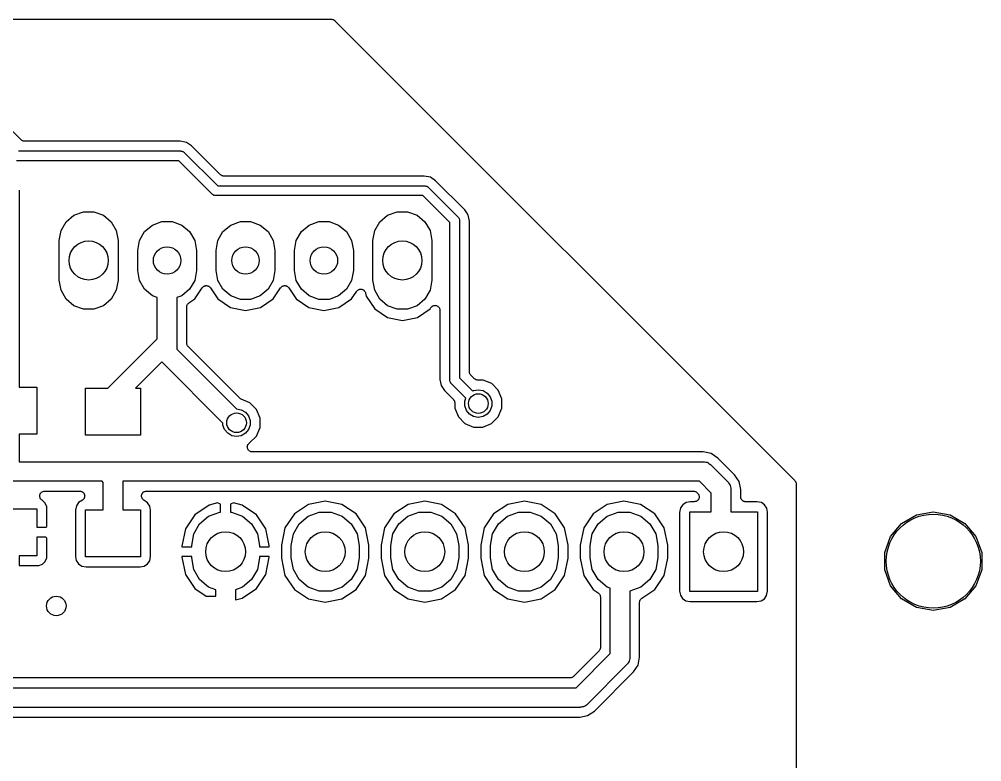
# Model space of a CAD drawing. Extents: x 95 to 175, y -109.5 to -62.3.
# Drawn here: x 150.44 to 174.99, y -81.24 to -62.3 of the extents above; entities that cross this region are included whole.
import ezdxf

# ---------------------------------------------------------------- set-up
doc = ezdxf.new("R2010")
doc.units = 0
doc.header["$MEASUREMENT"] = 0
doc.layers.add('BLACK', color=7, linetype='CONTINUOUS')

msp = doc.modelspace()

# ---------------------------------------------------------------- linework, layer by layer
at = {"layer": 'Black'}
for p, q in [((143.861, -62.3), (158.403, -62.3)), ((158.403, -62.3), (158.409, -62.301)), ((158.409, -62.301), (158.414, -62.3005)), ((158.414, -62.3005), (158.43, -62.3047)), ((158.43, -62.3047), (158.446, -62.3075)), ((158.446, -62.3075), (158.451, -62.3103)), ((158.451, -62.3103), (158.456, -62.3117)), ((158.456, -62.3117), (158.469, -62.3211)), ((158.469, -62.3211), (158.484, -62.3292)), ((158.484, -62.3292), (158.487, -62.3335)), ((158.487, -62.3335), (158.492, -62.3366)), ((158.492, -62.3366), (170.213, -74.0584)), ((150.487, -65.3744), (149.499, -64.3865)), ((150.491, -65.3775), (150.487, -65.3744)), ((150.495, -65.3818), (150.491, -65.3775)), ((150.509, -65.3899), (150.495, -65.3818)), ((150.522, -65.3993), (150.509, -65.3899)), ((150.528, -65.4007), (150.522, -65.3993)), ((150.532, -65.4035), (150.528, -65.4007)), ((150.548, -65.4063), (150.532, -65.4035)), ((150.564, -65.4105), (150.548, -65.4063)), ((150.57, -65.41), (150.564, -65.4105)), ((150.575, -65.411), (150.57, -65.41)), ((154.547, -65.411), (150.575, -65.411)), ((154.702, -65.4418), (154.547, -65.411)), ((154.833, -65.5295), (154.702, -65.4418)), ((155.567, -66.2634), (154.833, -65.5295)), ((150.42, -65.661), (154.559, -65.661)), ((154.559, -65.661), (154.564, -65.662)), ((154.564, -65.662), (154.57, -65.6615)), ((154.57, -65.6615), (154.586, -65.6657)), ((154.586, -65.6657), (154.602, -65.6685)), ((154.602, -65.6685), (154.607, -65.6713)), ((154.607, -65.6713), (154.612, -65.6727)), ((154.612, -65.6727), (154.625, -65.6821)), ((154.625, -65.6821), (154.639, -65.6902)), ((154.639, -65.6902), (154.643, -65.6945)), ((154.643, -65.6945), (154.647, -65.6976)), ((154.647, -65.6976), (155.5, -66.55)), ((154.507, -65.911), (150.368, -65.911)), ((155.36, -66.7634), (154.507, -65.911)), ((155.571, -66.2665), (155.567, -66.2634)), ((155.575, -66.2708), (155.571, -66.2665)), ((155.589, -66.2789), (155.575, -66.2708)), ((155.602, -66.2883), (155.589, -66.2789)), ((155.608, -66.2897), (155.602, -66.2883)), ((155.612, -66.2925), (155.608, -66.2897)), ((155.628, -66.2953), (155.612, -66.2925)), ((155.644, -66.2995), (155.628, -66.2953)), ((155.65, -66.299), (155.644, -66.2995)), ((155.655, -66.3), (155.65, -66.299)), ((160.77, -66.3), (155.655, -66.3)), ((160.925, -66.3308), (160.77, -66.3)), ((161.056, -66.4185), (160.925, -66.3308)), ((161.8, -67.1631), (161.056, -66.4185)), ((150.438, -66.6642), (150.44, -66.675)), ((150.44, -66.675), (150.44, -69.977)), ((155.364, -66.7665), (155.36, -66.7634)), ((155.5, -66.55), (160.782, -66.55)), ((160.782, -66.55), (160.787, -66.551)), ((160.787, -66.551), (160.793, -66.5505)), ((160.793, -66.5505), (160.809, -66.5547)), ((160.809, -66.5547), (160.825, -66.5575)), ((160.825, -66.5575), (160.83, -66.5603)), ((160.83, -66.5603), (160.835, -66.5617)), ((160.835, -66.5617), (160.848, -66.5711)), ((160.848, -66.5711), (160.862, -66.5792)), ((160.862, -66.5792), (160.866, -66.5835)), ((160.866, -66.5835), (160.87, -66.5866)), ((160.87, -66.5866), (161.632, -67.3486)), ((155.368, -66.7708), (155.364, -66.7665)), ((155.382, -66.7789), (155.368, -66.7708)), ((155.395, -66.7883), (155.382, -66.7789)), ((155.4, -66.7897), (155.395, -66.7883)), ((155.405, -66.7925), (155.4, -66.7897)), ((155.421, -66.7953), (155.405, -66.7925)), ((155.437, -66.7995), (155.421, -66.7953)), ((155.443, -66.799), (155.437, -66.7995)), ((155.448, -66.8), (155.443, -66.799)), ((160.73, -66.8), (155.448, -66.8)), ((161.419, -67.4888), (160.73, -66.8)), ((151.835, -67.2987), (152.08, -67.2096)), ((152.08, -67.2096), (152.34, -67.2096)), ((152.34, -67.2096), (152.585, -67.2987)), ((159.835, -67.2987), (160.08, -67.2096)), ((160.08, -67.2096), (160.34, -67.2096)), ((160.34, -67.2096), (160.585, -67.2987)), ((161.852, -67.2408), (161.8, -67.1631)), ((161.888, -67.2944), (161.852, -67.2408)), ((161.852, -67.2408), (161.852, -67.2408)), ((151.505, -67.6917), (151.635, -67.4661)), ((151.635, -67.4661), (151.835, -67.2987)), ((152.585, -67.2987), (152.785, -67.4661)), ((152.785, -67.4661), (152.915, -67.6917)), ((153.835, -67.5497), (154.08, -67.4606)), ((154.08, -67.4606), (154.34, -67.4606)), ((154.34, -67.4606), (154.585, -67.5497)), ((155.835, -67.5497), (156.08, -67.4606)), ((156.08, -67.4606), (156.34, -67.4606)), ((156.34, -67.4606), (156.585, -67.5497)), ((157.835, -67.5497), (158.08, -67.4606)), ((158.08, -67.4606), (158.34, -67.4606)), ((158.34, -67.4606), (158.585, -67.5497)), ((159.505, -67.6917), (159.635, -67.4661)), ((159.635, -67.4661), (159.835, -67.2987)), ((160.585, -67.2987), (160.785, -67.4661)), ((160.785, -67.4661), (160.915, -67.6917)), ((161.419, -71.501), (161.419, -67.4888)), ((161.632, -67.3486), (161.636, -67.3531)), ((161.636, -67.3531), (161.64, -67.3567)), ((161.64, -67.3567), (161.648, -67.3708)), ((161.648, -67.3708), (161.657, -67.3842)), ((161.657, -67.3842), (161.659, -67.3895)), ((161.659, -67.3895), (161.661, -67.3942)), ((161.661, -67.3942), (161.664, -67.4103)), ((161.664, -67.4103), (161.669, -67.4261)), ((161.669, -67.4261), (161.668, -67.4316)), ((161.668, -67.4316), (161.669, -67.437)), ((161.669, -67.437), (161.669, -71.4492)), ((161.919, -67.4493), (161.888, -67.2944)), ((161.919, -71.2939), (161.919, -67.4493)), ((151.46, -67.9482), (151.505, -67.6917)), ((152.915, -67.6917), (152.96, -67.9482)), ((153.505, -67.9427), (153.635, -67.7171)), ((153.635, -67.7171), (153.835, -67.5497)), ((154.585, -67.5497), (154.785, -67.7171)), ((154.785, -67.7171), (154.915, -67.9427)), ((155.505, -67.9427), (155.635, -67.7171)), ((155.635, -67.7171), (155.835, -67.5497)), ((156.585, -67.5497), (156.785, -67.7171)), ((156.785, -67.7171), (156.915, -67.9427)), ((157.505, -67.9427), (157.635, -67.7171)), ((157.635, -67.7171), (157.835, -67.5497)), ((158.585, -67.5497), (158.785, -67.7171)), ((158.785, -67.7171), (158.915, -67.9427)), ((159.46, -67.9482), (159.505, -67.6917)), ((160.915, -67.6917), (160.96, -67.9482)), ((151.46, -68.9578), (151.46, -67.9482)), ((152.96, -67.9482), (152.96, -68.9578)), ((153.46, -68.1992), (153.505, -67.9427)), ((154.915, -67.9427), (154.96, -68.1992)), ((155.46, -68.1992), (155.505, -67.9427)), ((156.915, -67.9427), (156.96, -68.1992)), ((157.46, -68.1992), (157.505, -67.9427)), ((158.915, -67.9427), (158.96, -68.1992)), ((159.46, -68.9578), (159.46, -67.9482)), ((160.96, -67.9482), (160.96, -68.9578)), ((153.46, -68.7068), (153.46, -68.1992)), ((154.96, -68.1992), (154.96, -68.7068)), ((155.46, -68.7068), (155.46, -68.1992)), ((156.96, -68.1992), (156.96, -68.7068)), ((157.46, -68.7068), (157.46, -68.1992)), ((158.96, -68.1992), (158.96, -68.7068)), ((153.505, -68.9633), (153.46, -68.7068)), ((154.96, -68.7068), (154.915, -68.9633)), ((155.505, -68.9633), (155.46, -68.7068)), ((156.96, -68.7068), (156.915, -68.9633)), ((157.505, -68.9633), (157.46, -68.7068)), ((158.96, -68.7068), (158.915, -68.9633)), ((151.505, -69.2143), (151.46, -68.9578)), ((152.96, -68.9578), (152.915, -69.2143)), ((153.635, -69.1889), (153.505, -68.9633)), ((154.915, -68.9633), (154.785, -69.1889)), ((155.635, -69.1889), (155.505, -68.9633)), ((156.915, -68.9633), (156.785, -69.1889)), ((157.635, -69.1889), (157.505, -68.9633)), ((158.915, -68.9633), (158.785, -69.1889)), ((159.505, -69.2143), (159.46, -68.9578)), ((160.96, -68.9578), (160.915, -69.2143)), ((151.635, -69.4399), (151.505, -69.2143)), ((152.915, -69.2143), (152.785, -69.4399)), ((153.835, -69.3563), (153.635, -69.1889)), ((154.785, -69.1889), (154.585, -69.3563)), ((154.915, -69.4353), (155.106, -69.1499)), ((155.106, -69.1499), (155.115, -69.1401)), ((155.115, -69.1401), (155.124, -69.1291)), ((155.124, -69.1291), (155.13, -69.1245)), ((155.13, -69.1245), (155.136, -69.1186)), ((155.136, -69.1186), (155.148, -69.1125)), ((155.148, -69.1125), (155.16, -69.105)), ((155.16, -69.105), (155.168, -69.103)), ((155.168, -69.103), (155.175, -69.0994)), ((155.175, -69.0994), (155.189, -69.0979)), ((155.189, -69.0979), (155.202, -69.0946)), ((155.202, -69.0946), (155.21, -69.0955)), ((155.21, -69.0955), (155.218, -69.0946)), ((155.218, -69.0946), (155.231, -69.0979)), ((155.231, -69.0979), (155.245, -69.0994)), ((155.245, -69.0994), (155.252, -69.103)), ((155.252, -69.103), (155.26, -69.105)), ((155.26, -69.105), (155.272, -69.1125)), ((155.272, -69.1125), (155.284, -69.1186)), ((155.284, -69.1186), (155.29, -69.1245)), ((155.29, -69.1245), (155.296, -69.1291)), ((155.296, -69.1291), (155.305, -69.1401)), ((155.305, -69.1401), (155.314, -69.1499)), ((155.314, -69.1499), (155.505, -69.4353)), ((155.835, -69.3563), (155.635, -69.1889)), ((156.785, -69.1889), (156.585, -69.3563)), ((156.915, -69.4353), (157.106, -69.1499)), ((157.106, -69.1499), (157.115, -69.1401)), ((157.115, -69.1401), (157.124, -69.1291)), ((157.124, -69.1291), (157.13, -69.1245)), ((157.13, -69.1245), (157.136, -69.1186)), ((157.136, -69.1186), (157.148, -69.1125)), ((157.148, -69.1125), (157.16, -69.105)), ((157.16, -69.105), (157.168, -69.103)), ((157.168, -69.103), (157.175, -69.0994)), ((157.175, -69.0994), (157.189, -69.0979)), ((157.189, -69.0979), (157.202, -69.0946)), ((157.202, -69.0946), (157.21, -69.0955)), ((157.21, -69.0955), (157.218, -69.0946)), ((157.218, -69.0946), (157.231, -69.0979)), ((157.231, -69.0979), (157.245, -69.0994)), ((157.245, -69.0994), (157.252, -69.103)), ((157.252, -69.103), (157.26, -69.105)), ((157.26, -69.105), (157.272, -69.1125)), ((157.272, -69.1125), (157.284, -69.1186)), ((157.284, -69.1186), (157.29, -69.1245)), ((157.29, -69.1245), (157.296, -69.1291)), ((157.296, -69.1291), (157.305, -69.1401)), ((157.305, -69.1401), (157.314, -69.1499)), ((157.314, -69.1499), (157.505, -69.4353)), ((157.835, -69.3563), (157.635, -69.1889)), ((158.785, -69.1889), (158.585, -69.3563)), ((159.057, -69.2285), (159.067, -69.2157)), ((159.067, -69.2157), (159.072, -69.2129)), ((159.072, -69.2129), (159.076, -69.2089)), ((159.076, -69.2089), (159.09, -69.2017)), ((159.09, -69.2017), (159.104, -69.1932)), ((159.104, -69.1932), (159.11, -69.1922)), ((159.11, -69.1922), (159.115, -69.1897)), ((159.115, -69.1897), (159.131, -69.1879)), ((159.131, -69.1879), (159.147, -69.1848)), ((159.147, -69.1848), (159.152, -69.1856)), ((159.152, -69.1856), (159.158, -69.185)), ((159.158, -69.185), (159.174, -69.1889)), ((159.174, -69.1889), (159.19, -69.1914)), ((159.19, -69.1914), (159.195, -69.194)), ((159.195, -69.194), (159.2, -69.1953)), ((159.2, -69.1953), (159.214, -69.2044)), ((159.214, -69.2044), (159.228, -69.2122)), ((159.228, -69.2122), (159.231, -69.2164)), ((159.231, -69.2164), (159.236, -69.2194)), ((159.236, -69.2194), (159.246, -69.2326)), ((159.635, -69.4399), (159.505, -69.2143)), ((160.915, -69.2143), (160.785, -69.4399)), ((151.835, -69.6073), (151.635, -69.4399)), ((152.785, -69.4399), (152.585, -69.6073)), ((153.96, -69.4018), (153.835, -69.3563)), ((153.96, -70.451), (153.96, -69.4018)), ((154.585, -69.3563), (154.46, -69.4018)), ((154.46, -69.4018), (154.46, -70.7182)), ((154.766, -69.5354), (154.915, -69.4353)), ((155.505, -69.4353), (155.828, -69.6516)), ((156.08, -69.4454), (155.835, -69.3563)), ((156.34, -69.4454), (156.08, -69.4454)), ((156.585, -69.3563), (156.34, -69.4454)), ((156.592, -69.6516), (156.915, -69.4353)), ((157.505, -69.4353), (157.828, -69.6516)), ((158.08, -69.4454), (157.835, -69.3563)), ((158.34, -69.4454), (158.08, -69.4454)), ((158.585, -69.3563), (158.34, -69.4454)), ((158.592, -69.6516), (158.915, -69.4353)), ((158.915, -69.4353), (159.046, -69.2403)), ((159.046, -69.2403), (159.057, -69.2285)), ((159.246, -69.2326), (159.256, -69.2449)), ((159.256, -69.2449), (159.258, -69.25)), ((159.258, -69.25), (159.262, -69.2544)), ((159.262, -69.2544), (159.266, -69.2701)), ((159.266, -69.2701), (159.272, -69.2853)), ((159.272, -69.2853), (159.288, -69.3666)), ((159.288, -69.3666), (159.505, -69.6902)), ((159.835, -69.6073), (159.635, -69.4399)), ((160.785, -69.4399), (160.585, -69.6073)), ((152.08, -69.6964), (151.835, -69.6073)), ((152.34, -69.6964), (152.08, -69.6964)), ((152.585, -69.6073), (152.34, -69.6964)), ((154.71, -69.6394), (154.713, -69.6219)), ((154.71, -70.5629), (154.71, -69.6394)), ((154.713, -69.6219), (154.715, -69.6044)), ((154.715, -69.6044), (154.717, -69.6007)), ((154.717, -69.6007), (154.718, -69.5966)), ((154.718, -69.5966), (154.726, -69.5813)), ((154.726, -69.5813), (154.734, -69.5654)), ((154.734, -69.5654), (154.737, -69.5626)), ((154.737, -69.5626), (154.739, -69.559)), ((154.739, -69.559), (154.753, -69.5476)), ((154.753, -69.5476), (154.766, -69.5354)), ((155.828, -69.6516), (156.21, -69.7275)), ((156.21, -69.7275), (156.592, -69.6516)), ((157.828, -69.6516), (158.21, -69.7275)), ((158.21, -69.7275), (158.592, -69.6516)), ((159.505, -69.6902), (159.828, -69.9065)), ((160.08, -69.6964), (159.835, -69.6073)), ((160.34, -69.6964), (160.08, -69.6964)), ((160.585, -69.6073), (160.34, -69.6964)), ((160.592, -69.9065), (160.915, -69.6902)), ((160.915, -69.6902), (160.94, -69.6533)), ((160.94, -69.6533), (160.945, -69.6483)), ((160.945, -69.6483), (160.948, -69.6424)), ((160.948, -69.6424), (160.96, -69.6327)), ((160.96, -69.6327), (160.97, -69.6219)), ((160.97, -69.6219), (160.976, -69.6189)), ((160.976, -69.6189), (160.981, -69.6145)), ((160.981, -69.6145), (160.996, -69.6093)), ((160.996, -69.6093), (161.009, -69.6027)), ((161.009, -69.6027), (161.016, -69.602)), ((161.016, -69.602), (161.022, -69.5996)), ((161.022, -69.5996), (161.037, -69.5996)), ((161.037, -69.5996), (161.052, -69.598)), ((161.052, -69.598), (161.059, -69.5996)), ((161.059, -69.5996), (161.066, -69.5996)), ((161.066, -69.5996), (161.08, -69.6047)), ((161.08, -69.6047), (161.094, -69.6083)), ((161.094, -69.6083), (161.1, -69.6121)), ((161.1, -69.6121), (161.106, -69.6145)), ((161.106, -69.6145), (161.118, -69.6241)), ((161.118, -69.6241), (161.13, -69.6324)), ((161.13, -69.6324), (161.134, -69.6379)), ((161.134, -69.6379), (161.14, -69.6424)), ((161.14, -69.6424), (161.147, -69.6553)), ((161.147, -69.6553), (161.156, -69.6674)), ((161.156, -69.6674), (161.158, -69.674)), ((161.158, -69.674), (161.161, -69.68)), ((161.161, -69.68), (161.164, -69.6947)), ((161.164, -69.6947), (161.168, -69.7091)), ((161.168, -69.7091), (161.168, -69.7159)), ((159.828, -69.9065), (160.21, -69.9824)), ((160.21, -69.9824), (160.592, -69.9065)), ((161.168, -69.7159), (161.169, -69.7227)), ((161.169, -69.7227), (161.169, -71.4887)), ((150.44, -69.977), (150.44, -71.6878)), ((152.698, -71.7132), (153.96, -70.451)), ((154.711, -70.5683), (154.71, -70.5629)), ((154.71, -70.5738), (154.711, -70.5683)), ((154.715, -70.5896), (154.71, -70.5738)), ((154.718, -70.6057), (154.715, -70.5896)), ((154.72, -70.6104), (154.718, -70.6057)), ((154.722, -70.6157), (154.72, -70.6104)), ((154.731, -70.6291), (154.722, -70.6157)), ((154.739, -70.6433), (154.731, -70.6291)), ((154.743, -70.6468), (154.739, -70.6433)), ((154.747, -70.6513), (154.743, -70.6468)), ((156.062, -71.9668), (154.747, -70.6513)), ((154.46, -70.7182), (155.984, -72.2423)), ((154.076, -71.0418), (153.405, -71.7132)), ((155.635, -72.6008), (154.076, -71.0418)), ((161.92, -71.2993), (161.919, -71.2939)), ((161.919, -71.3048), (161.92, -71.2993)), ((161.924, -71.3206), (161.919, -71.3048)), ((161.927, -71.3366), (161.924, -71.3206)), ((161.929, -71.3414), (161.927, -71.3366)), ((161.931, -71.3467), (161.929, -71.3414)), ((161.94, -71.3601), (161.931, -71.3467)), ((161.948, -71.3742), (161.94, -71.3601)), ((161.952, -71.3778), (161.948, -71.3742)), ((161.956, -71.3823), (161.952, -71.3778)), ((162.041, -71.4676), (161.956, -71.3823)), ((161.169, -71.4887), (161.2, -71.6436)), ((161.2, -71.6436), (161.288, -71.7749)), ((161.42, -71.5064), (161.419, -71.501)), ((161.419, -71.5119), (161.42, -71.5064)), ((161.424, -71.5277), (161.419, -71.5119)), ((161.427, -71.5438), (161.424, -71.5277)), ((161.429, -71.5485), (161.427, -71.5438)), ((161.431, -71.5538), (161.429, -71.5485)), ((161.44, -71.5672), (161.431, -71.5538)), ((161.448, -71.5813), (161.44, -71.5672)), ((161.452, -71.5849), (161.448, -71.5813)), ((161.456, -71.5894), (161.452, -71.5849)), ((161.83, -71.9639), (161.456, -71.5894)), ((161.669, -71.4492), (162.006, -71.7863)), ((162.045, -71.4707), (162.041, -71.4676)), ((162.049, -71.4749), (162.045, -71.4707)), ((162.063, -71.4831), (162.049, -71.4749)), ((162.077, -71.4925), (162.063, -71.4831)), ((162.082, -71.4939), (162.077, -71.4925)), ((162.086, -71.4967), (162.082, -71.4939)), ((162.103, -71.4995), (162.086, -71.4967)), ((162.118, -71.5038), (162.103, -71.4995)), ((162.124, -71.5033), (162.118, -71.5038)), ((162.129, -71.5042), (162.124, -71.5033)), ((162.267, -71.5044), (162.129, -71.5042)), ((162.488, -71.5959), (162.267, -71.5044)), ((162.656, -71.7648), (162.488, -71.5959)), ((150.44, -71.6878), (150.89, -71.6878)), ((150.89, -71.6878), (150.89, -72.8878)), ((152.132, -72.9132), (152.132, -71.7132)), ((152.132, -71.7132), (152.698, -71.7132)), ((153.405, -71.7132), (153.532, -71.7132)), ((153.532, -71.7132), (153.532, -72.9132)), ((161.288, -71.7749), (161.511, -71.998)), ((162.006, -71.7863), (162.027, -71.7741)), ((162.027, -71.7741), (162.147, -71.7529)), ((162.147, -71.7529), (162.267, -71.7741)), ((162.267, -71.7741), (162.373, -71.8351)), ((162.373, -71.8351), (162.452, -71.9286)), ((162.747, -71.9854), (162.656, -71.7648)), ((156.064, -71.9683), (156.062, -71.9668)), ((156.066, -71.9705), (156.064, -71.9683)), ((156.082, -71.9807), (156.066, -71.9705)), ((156.098, -71.9917), (156.082, -71.9807)), ((156.1, -71.9924), (156.098, -71.9917)), ((156.103, -71.9938), (156.1, -71.9924)), ((156.322, -72.0848), (156.103, -71.9938)), ((156.49, -72.2538), (156.322, -72.0848)), ((161.511, -71.998), (161.514, -72.0025)), ((161.514, -72.0025), (161.518, -72.0061)), ((161.518, -72.0061), (161.526, -72.0202)), ((161.526, -72.0202), (161.536, -72.0335)), ((161.536, -72.0335), (161.537, -72.0389)), ((161.537, -72.0389), (161.54, -72.0437)), ((161.54, -72.0437), (161.543, -72.0598)), ((161.543, -72.0598), (161.547, -72.0755)), ((161.547, -72.0755), (161.546, -72.081)), ((161.546, -72.081), (161.547, -72.0865)), ((161.547, -72.0865), (161.547, -72.2231)), ((161.801, -72.0432), (161.83, -71.9639)), ((161.801, -72.1653), (161.801, -72.0432)), ((161.843, -72.2799), (161.801, -72.1653)), ((162.452, -71.9286), (162.493, -72.0432)), ((162.493, -72.1653), (162.452, -72.2799)), ((162.493, -72.0432), (162.493, -72.1653)), ((162.747, -72.2241), (162.747, -71.9854)), ((155.984, -72.2423), (156.102, -72.2631)), ((156.102, -72.2631), (156.207, -72.3241)), ((156.207, -72.3241), (156.286, -72.4175)), ((156.582, -72.4744), (156.49, -72.2538)), ((161.547, -72.2231), (161.638, -72.4437)), ((161.921, -72.3734), (161.843, -72.2799)), ((162.027, -72.4344), (161.921, -72.3734)), ((162.373, -72.3734), (162.267, -72.4344)), ((162.452, -72.2799), (162.373, -72.3734)), ((162.656, -72.4446), (162.747, -72.2241)), ((155.635, -72.6542), (155.635, -72.6008)), ((155.677, -72.7689), (155.635, -72.6542)), ((156.286, -72.4175), (156.327, -72.5322)), ((156.327, -72.6542), (156.286, -72.7689)), ((156.327, -72.5322), (156.327, -72.6542)), ((156.581, -72.7131), (156.582, -72.4744)), ((161.638, -72.4437), (161.807, -72.6126)), ((161.807, -72.6126), (162.027, -72.7041)), ((162.147, -72.4556), (162.027, -72.4344)), ((162.267, -72.4344), (162.147, -72.4556)), ((162.266, -72.7044), (162.487, -72.6132)), ((162.487, -72.6132), (162.656, -72.4446)), ((150.89, -72.8878), (150.44, -72.8878)), ((150.44, -72.8878), (150.44, -73.5878)), ((155.756, -72.8623), (155.677, -72.7689)), ((155.861, -72.9233), (155.756, -72.8623)), ((156.207, -72.8623), (156.102, -72.9233)), ((156.286, -72.7689), (156.207, -72.8623)), ((156.49, -72.9335), (156.581, -72.7131)), ((162.027, -72.7041), (162.266, -72.7044)), ((153.532, -72.9132), (152.132, -72.9132)), ((155.981, -72.9445), (155.861, -72.9233)), ((156.102, -72.9233), (155.981, -72.9445)), ((156.272, -73.1503), (156.284, -73.1357)), ((156.284, -73.1357), (156.296, -73.1206)), ((156.296, -73.1206), (156.298, -73.1191)), ((156.298, -73.1191), (156.3, -73.117)), ((156.3, -73.117), (156.314, -73.109)), ((156.314, -73.109), (156.49, -72.9335)), ((156.256, -73.1964), (156.257, -73.1938)), ((156.257, -73.2154), (156.256, -73.1964)), ((156.257, -73.1911), (156.264, -73.1732)), ((156.257, -73.1938), (156.257, -73.1911)), ((156.257, -73.2345), (156.257, -73.2154)), ((156.258, -73.237), (156.257, -73.2345)), ((156.258, -73.2397), (156.258, -73.237)), ((156.266, -73.2574), (156.258, -73.2397)), ((156.264, -73.1732), (156.27, -73.155)), ((156.272, -73.2753), (156.266, -73.2574)), ((156.27, -73.155), (156.271, -73.1528)), ((156.271, -73.1528), (156.272, -73.1503)), ((156.274, -73.2774), (156.272, -73.2753)), ((156.275, -73.2799), (156.274, -73.2774)), ((156.288, -73.2939), (156.275, -73.2799)), ((156.3, -73.3086), (156.288, -73.2939)), ((156.302, -73.3099), (156.3, -73.3086)), ((156.304, -73.3119), (156.302, -73.3099)), ((156.321, -73.3207), (156.304, -73.3119)), ((156.338, -73.3303), (156.321, -73.3207)), ((156.34, -73.3307), (156.338, -73.3303)), ((156.343, -73.332), (156.34, -73.3307)), ((156.362, -73.3345), (156.343, -73.332)), ((156.38, -73.3378), (156.362, -73.3345)), ((167.882, -73.3378), (156.38, -73.3378)), ((168.084, -73.3781), (167.882, -73.3378)), ((168.256, -73.493), (168.084, -73.3781)), ((150.44, -73.5878), (152.654, -73.5878)), ((152.654, -73.5878), (167.894, -73.5878)), ((167.894, -73.5878), (167.905, -73.5897)), ((167.905, -73.5897), (167.916, -73.5888)), ((167.916, -73.5888), (167.947, -73.5972)), ((167.947, -73.5972), (167.98, -73.6029)), ((167.98, -73.6029), (167.989, -73.6084)), ((167.989, -73.6084), (168, -73.6112)), ((168, -73.6112), (168.026, -73.63)), ((168.026, -73.63), (168.055, -73.6463)), ((168.683, -73.92), (168.256, -73.493)), ((168.055, -73.6463), (168.062, -73.6547)), ((168.062, -73.6547), (168.071, -73.661)), ((168.071, -73.661), (168.515, -74.1055)), ((152.55, -74.0878), (150.216, -74.0878)), ((152.582, -74.1192), (152.55, -74.0878)), ((152.582, -74.8132), (152.582, -74.1192)), ((167.79, -74.0878), (153.082, -74.0878)), ((153.082, -74.0878), (153.082, -74.8132)), ((168.088, -74.3859), (167.79, -74.0878)), ((168.515, -74.1055), (168.522, -74.1145)), ((168.522, -74.1145), (168.53, -74.1216)), ((168.53, -74.1216), (168.546, -74.1499)), ((168.798, -74.0919), (168.683, -73.92)), ((168.838, -74.2946), (168.798, -74.0919)), ((170.213, -74.0584), (170.217, -74.0629)), ((170.217, -74.0629), (170.221, -74.0664)), ((170.221, -74.0664), (170.229, -74.0805)), ((170.229, -74.0805), (170.238, -74.0939)), ((170.238, -74.0939), (170.24, -74.0992)), ((170.24, -74.0992), (170.242, -74.104)), ((170.242, -74.104), (170.245, -74.1201)), ((170.245, -74.1201), (170.25, -74.1359)), ((150.993, -74.3816), (151.005, -74.367)), ((151.005, -74.367), (151.008, -74.3657)), ((151.008, -74.3657), (151.009, -74.3636)), ((151.009, -74.3636), (151.026, -74.3549)), ((151.026, -74.3549), (151.043, -74.3453)), ((151.043, -74.3453), (151.045, -74.3449)), ((151.045, -74.3449), (151.048, -74.3436)), ((151.048, -74.3436), (151.067, -74.3411)), ((151.067, -74.3411), (151.086, -74.3378)), ((151.086, -74.3378), (151.984, -74.3378)), ((151.984, -74.3378), (151.992, -74.3392)), ((151.992, -74.3392), (152, -74.3388)), ((152, -74.3388), (152.013, -74.3429)), ((152.013, -74.3429), (152.027, -74.3453)), ((152.027, -74.3453), (152.033, -74.3493)), ((152.033, -74.3493), (152.041, -74.3517)), ((152.041, -74.3517), (152.052, -74.3601)), ((152.052, -74.3601), (152.064, -74.367)), ((152.064, -74.367), (152.069, -74.3731)), ((152.069, -74.3731), (152.076, -74.3779)), ((153.585, -74.3883), (153.594, -74.3754)), ((153.594, -74.3754), (153.599, -74.3718)), ((153.599, -74.3718), (153.603, -74.367)), ((153.603, -74.367), (153.616, -74.3592)), ((153.616, -74.3592), (153.629, -74.3501)), ((153.629, -74.3501), (153.635, -74.3484)), ((153.635, -74.3484), (153.64, -74.3453)), ((153.64, -74.3453), (153.656, -74.3426)), ((153.656, -74.3426), (153.671, -74.3384)), ((153.671, -74.3384), (153.677, -74.3389)), ((153.677, -74.3389), (153.683, -74.3378)), ((153.683, -74.3378), (167.635, -74.3378)), ((167.635, -74.3378), (167.641, -74.3388)), ((167.641, -74.3388), (167.646, -74.3383)), ((167.646, -74.3383), (167.662, -74.3425)), ((167.662, -74.3425), (167.678, -74.3453)), ((167.678, -74.3453), (167.683, -74.3481)), ((167.683, -74.3481), (167.688, -74.3495)), ((167.688, -74.3495), (167.701, -74.3589)), ((167.701, -74.3589), (167.715, -74.367)), ((167.715, -74.367), (167.719, -74.3713)), ((167.719, -74.3713), (167.724, -74.3744)), ((167.724, -74.3744), (167.745, -74.3958)), ((168.546, -74.1499), (168.565, -74.1766)), ((168.565, -74.1766), (168.568, -74.1873)), ((168.568, -74.1873), (168.573, -74.1968)), ((168.573, -74.1968), (168.579, -74.229)), ((168.579, -74.229), (168.588, -74.2605)), ((168.588, -74.2605), (168.587, -74.2715)), ((168.587, -74.2715), (168.588, -74.2823)), ((168.588, -74.2823), (168.588, -74.8665)), ((168.838, -74.4842), (168.838, -74.2946)), ((170.25, -74.1359), (170.249, -74.1413)), ((170.249, -74.1413), (170.25, -74.1468)), ((170.25, -74.1468), (170.25, -95.9475)), ((150.962, -74.4411), (150.963, -74.4385)), ((150.962, -74.4601), (150.962, -74.4411)), ((150.962, -74.4791), (150.962, -74.4601)), ((150.962, -74.4817), (150.962, -74.4791)), ((150.962, -74.4845), (150.962, -74.4817)), ((150.969, -74.5024), (150.962, -74.4845)), ((150.963, -74.4357), (150.971, -74.4182)), ((150.963, -74.4385), (150.963, -74.4357)), ((150.975, -74.5205), (150.969, -74.5024)), ((150.971, -74.4182), (150.977, -74.4003)), ((150.976, -74.5227), (150.975, -74.5205)), ((150.977, -74.5253), (150.976, -74.5227)), ((150.977, -74.4003), (150.979, -74.3982)), ((150.989, -74.5399), (150.977, -74.5253)), ((150.979, -74.3982), (150.98, -74.3956)), ((150.98, -74.3956), (150.993, -74.3816)), ((151.001, -74.555), (150.989, -74.5399)), ((151.003, -74.5564), (151.001, -74.555)), ((151.005, -74.5586), (151.003, -74.5564)), ((151.022, -74.5681), (151.005, -74.5586)), ((151.028, -74.5723), (151.022, -74.5681)), ((151.102, -74.6462), (151.028, -74.5723)), ((152.051, -74.5679), (151.954, -74.6306)), ((152.057, -74.5625), (152.051, -74.5679)), ((152.064, -74.5586), (152.057, -74.5625)), ((152.073, -74.5479), (152.064, -74.5586)), ((152.083, -74.5384), (152.073, -74.5479)), ((152.076, -74.3779), (152.083, -74.3896)), ((152.083, -74.3896), (152.092, -74.4003)), ((152.087, -74.5314), (152.083, -74.5384)), ((152.092, -74.5253), (152.087, -74.5314)), ((152.092, -74.4003), (152.095, -74.4078)), ((152.097, -74.5122), (152.092, -74.5253)), ((152.095, -74.4078), (152.099, -74.4144)), ((152.103, -74.4998), (152.097, -74.5122)), ((152.099, -74.4144), (152.102, -74.428)), ((152.102, -74.428), (152.107, -74.4411)), ((152.104, -74.492), (152.103, -74.4998)), ((152.107, -74.4845), (152.104, -74.492)), ((152.107, -74.4411), (152.107, -74.449)), ((152.107, -74.449), (152.109, -74.4568)), ((152.109, -74.4568), (152.107, -74.4706)), ((152.107, -74.4706), (152.107, -74.4845)), ((153.559, -74.4533), (153.56, -74.4473)), ((153.56, -74.4689), (153.559, -74.4533)), ((153.56, -74.4411), (153.565, -74.4264)), ((153.56, -74.4473), (153.56, -74.4411)), ((153.56, -74.4845), (153.56, -74.4689)), ((153.562, -74.4903), (153.56, -74.4845)), ((153.563, -74.4965), (153.562, -74.4903)), ((153.57, -74.5106), (153.563, -74.4965)), ((153.565, -74.4264), (153.569, -74.4113)), ((153.569, -74.4113), (153.573, -74.4061)), ((153.575, -74.5253), (153.57, -74.5106)), ((153.573, -74.4061), (153.575, -74.4003)), ((153.575, -74.4003), (153.585, -74.3883)), ((153.579, -74.5301), (153.575, -74.5253)), ((153.582, -74.5357), (153.579, -74.5301)), ((153.593, -74.5466), (153.582, -74.5357)), ((153.603, -74.5586), (153.593, -74.5466)), ((153.608, -74.5617), (153.603, -74.5586)), ((153.613, -74.566), (153.608, -74.5617)), ((153.714, -74.6355), (153.613, -74.566)), ((158.242, -74.5917), (157.817, -74.6763)), ((158.667, -74.6763), (158.242, -74.5917)), ((160.782, -74.5917), (160.357, -74.6763)), ((161.207, -74.6763), (160.782, -74.5917)), ((163.322, -74.5917), (162.897, -74.6763)), ((163.747, -74.6763), (163.322, -74.5917)), ((165.862, -74.5917), (165.437, -74.6763)), ((166.287, -74.6763), (165.862, -74.5917)), ((167.55, -74.6092), (167.447, -74.6286)), ((167.656, -74.6092), (167.55, -74.6092)), ((167.673, -74.6063), (167.656, -74.6092)), ((167.689, -74.6049), (167.673, -74.6063)), ((167.694, -74.6026), (167.689, -74.6049)), ((167.699, -74.6016), (167.694, -74.6026)), ((167.713, -74.5934), (167.699, -74.6016)), ((167.728, -74.5865), (167.713, -74.5934)), ((167.732, -74.5827), (167.728, -74.5865)), ((167.737, -74.5799), (167.732, -74.5827)), ((167.747, -74.5674), (167.737, -74.5799)), ((167.745, -74.3958), (167.754, -74.4091)), ((167.759, -74.5559), (167.747, -74.5674)), ((167.754, -74.4091), (167.765, -74.4217)), ((167.761, -74.5509), (167.759, -74.5559)), ((167.765, -74.5467), (167.761, -74.5509)), ((167.765, -74.4217), (167.767, -74.4268)), ((167.77, -74.5313), (167.765, -74.5467)), ((167.767, -74.4268), (167.77, -74.4313)), ((167.77, -74.4313), (167.774, -74.4471)), ((167.777, -74.5165), (167.77, -74.5313)), ((167.774, -74.4471), (167.78, -74.4624)), ((167.778, -74.511), (167.777, -74.5165)), ((167.78, -74.5059), (167.778, -74.511)), ((167.78, -74.4624), (167.78, -74.4679)), ((167.78, -74.4679), (167.781, -74.4733)), ((167.781, -74.4733), (167.78, -74.4895)), ((167.78, -74.4895), (167.78, -74.5059)), ((168.088, -74.8665), (168.088, -74.3859)), ((168.84, -74.4949), (168.838, -74.4842)), ((168.84, -74.5059), (168.84, -74.4949)), ((168.844, -74.5161), (168.84, -74.5059)), ((168.846, -74.5269), (168.844, -74.5161)), ((168.852, -74.5364), (168.846, -74.5269)), ((168.855, -74.5467), (168.852, -74.5364)), ((168.862, -74.555), (168.855, -74.5467)), ((168.868, -74.5645), (168.862, -74.555)), ((168.876, -74.5715), (168.868, -74.5645)), ((168.883, -74.5799), (168.876, -74.5715)), ((168.893, -74.5854), (168.883, -74.5799)), ((168.901, -74.5924), (168.893, -74.5854)), ((168.911, -74.5961), (168.901, -74.5924)), ((168.921, -74.6016), (168.911, -74.5961)), ((168.932, -74.6035), (168.921, -74.6016)), ((168.942, -74.6073), (168.932, -74.6035)), ((168.953, -74.6073), (168.942, -74.6073)), ((168.963, -74.6092), (168.953, -74.6073)), ((169.253, -74.6092), (168.963, -74.6092)), ((169.365, -74.6318), (169.253, -74.6092)), ((149.49, -74.7878), (150.89, -74.7878)), ((150.89, -74.7878), (150.89, -75.2608)), ((151.14, -74.7381), (151.102, -74.6462)), ((151.14, -75.2403), (151.14, -74.7381)), ((151.897, -74.7141), (151.874, -74.8257)), ((151.874, -74.8257), (151.874, -76.0015)), ((151.954, -74.6306), (151.897, -74.7141)), ((152.132, -76.0132), (152.132, -74.8132)), ((152.132, -74.8132), (152.582, -74.8132)), ((153.082, -74.8132), (153.532, -74.8132)), ((153.532, -74.8132), (153.532, -76.0132)), ((153.77, -74.7213), (153.714, -74.6355)), ((153.789, -74.8249), (153.77, -74.7213)), ((153.789, -75.7281), (153.789, -74.8249)), ((155.283, -74.7), (154.918, -74.9431)), ((155.499, -74.639), (155.283, -74.7)), ((155.575, -74.6696), (155.499, -74.639)), ((155.575, -74.8757), (155.575, -74.6696)), ((155.905, -74.639), (155.829, -74.6696)), ((155.829, -74.6696), (155.829, -74.8757)), ((156.121, -74.7), (155.905, -74.639)), ((156.486, -74.9431), (156.121, -74.7)), ((157.817, -74.6763), (157.456, -74.9171)), ((159.028, -74.9171), (158.667, -74.6763)), ((160.357, -74.6763), (159.996, -74.9171)), ((161.568, -74.9171), (161.207, -74.6763)), ((162.897, -74.6763), (162.536, -74.9171)), ((164.108, -74.9171), (163.747, -74.6763)), ((165.437, -74.6763), (165.076, -74.9171)), ((166.648, -74.9171), (166.287, -74.6763)), ((167.304, -74.7674), (167.281, -74.879)), ((167.361, -74.6839), (167.304, -74.7674)), ((167.447, -74.6286), (167.361, -74.6839)), ((167.538, -76.8985), (167.538, -74.8665)), ((167.538, -74.8665), (168.088, -74.8665)), ((168.588, -74.8665), (169.266, -74.8665)), ((169.266, -74.8665), (169.266, -76.8985)), ((169.448, -74.6888), (169.365, -74.6318)), ((169.503, -74.7746), (169.448, -74.6888)), ((169.523, -74.8782), (169.503, -74.7746)), ((154.918, -74.9431), (154.676, -75.3032)), ((155.04, -75.1711), (155.27, -74.9783)), ((155.27, -74.9783), (155.552, -74.8757)), ((155.552, -74.8757), (155.575, -74.8757)), ((155.829, -74.8757), (155.852, -74.8757)), ((155.852, -74.8757), (156.134, -74.9783)), ((156.134, -74.9783), (156.364, -75.1711)), ((156.728, -75.3032), (156.486, -74.9431)), ((157.456, -74.9171), (157.215, -75.2776)), ((157.58, -75.1711), (157.81, -74.9783)), ((157.81, -74.9783), (158.092, -74.8757)), ((158.092, -74.8757), (158.392, -74.8757)), ((158.392, -74.8757), (158.674, -74.9783)), ((158.674, -74.9783), (158.904, -75.1711)), ((159.269, -75.2776), (159.028, -74.9171)), ((159.996, -74.9171), (159.755, -75.2776)), ((160.12, -75.1711), (160.35, -74.9783)), ((160.35, -74.9783), (160.632, -74.8757)), ((160.632, -74.8757), (160.932, -74.8757)), ((160.932, -74.8757), (161.214, -74.9783)), ((161.214, -74.9783), (161.444, -75.1711)), ((161.809, -75.2776), (161.568, -74.9171)), ((162.536, -74.9171), (162.295, -75.2776)), ((162.66, -75.1711), (162.89, -74.9783)), ((162.89, -74.9783), (163.172, -74.8757)), ((163.172, -74.8757), (163.472, -74.8757)), ((163.472, -74.8757), (163.754, -74.9783)), ((163.754, -74.9783), (163.984, -75.1711)), ((164.349, -75.2776), (164.108, -74.9171)), ((165.076, -74.9171), (164.835, -75.2776)), ((165.2, -75.1711), (165.43, -74.9783)), ((165.43, -74.9783), (165.712, -74.8757)), ((165.712, -74.8757), (166.012, -74.8757)), ((166.012, -74.8757), (166.294, -74.9783)), ((166.294, -74.9783), (166.524, -75.1711)), ((166.889, -75.2776), (166.648, -74.9171)), ((167.281, -74.879), (167.281, -76.8868)), ((169.523, -76.886), (169.523, -74.8782)), ((172.943, -75.1638), (173.321, -74.9459)), ((173.321, -74.9459), (173.75, -74.8702)), ((173.75, -74.8702), (174.179, -74.9459)), ((174.179, -74.9459), (174.557, -75.1638)), ((150.89, -75.2608), (151.12, -75.2608)), ((151.12, -75.2608), (151.14, -75.2403)), ((154.676, -75.3032), (154.588, -75.7405)), ((154.89, -75.4308), (155.04, -75.1711)), ((156.364, -75.1711), (156.514, -75.4308)), ((156.813, -75.7274), (156.728, -75.3032)), ((157.215, -75.2776), (157.128, -75.7152)), ((157.43, -75.4308), (157.58, -75.1711)), ((158.904, -75.1711), (159.054, -75.4308)), ((159.356, -75.7152), (159.269, -75.2776)), ((159.755, -75.2776), (159.668, -75.7152)), ((159.97, -75.4308), (160.12, -75.1711)), ((161.444, -75.1711), (161.594, -75.4308)), ((161.896, -75.7152), (161.809, -75.2776)), ((162.295, -75.2776), (162.208, -75.7152)), ((162.51, -75.4308), (162.66, -75.1711)), ((163.984, -75.1711), (164.134, -75.4308)), ((164.436, -75.7152), (164.349, -75.2776)), ((164.835, -75.2776), (164.748, -75.7152)), ((165.05, -75.4308), (165.2, -75.1711)), ((166.524, -75.1711), (166.674, -75.4308)), ((166.976, -75.7152), (166.889, -75.2776)), ((172.663, -75.4976), (172.943, -75.1638)), ((174.557, -75.1638), (174.837, -75.4976)), ((150.89, -75.5148), (150.89, -75.9878)), ((151.12, -75.5148), (150.89, -75.5148)), ((151.14, -75.5353), (151.12, -75.5148)), ((151.14, -76.0375), (151.14, -75.5353)), ((154.838, -75.7262), (154.89, -75.4308)), ((156.514, -75.4308), (156.566, -75.7262)), ((157.378, -75.7262), (157.43, -75.4308)), ((159.054, -75.4308), (159.106, -75.7262)), ((159.918, -75.7262), (159.97, -75.4308)), ((161.594, -75.4308), (161.646, -75.7262)), ((162.458, -75.7262), (162.51, -75.4308)), ((164.134, -75.4308), (164.186, -75.7262)), ((164.998, -75.7262), (165.05, -75.4308)), ((166.674, -75.4308), (166.726, -75.7262)), ((172.514, -75.9071), (172.663, -75.4976)), ((174.837, -75.4976), (174.986, -75.9071)), ((153.789, -75.8845), (153.789, -75.7281)), ((154.588, -75.7405), (154.588, -75.7555)), ((154.588, -75.7555), (154.838, -75.7555)), ((154.838, -75.7555), (154.838, -75.7262)), ((156.566, -75.7262), (156.566, -75.7555)), ((156.566, -75.7555), (156.816, -75.7555)), ((156.816, -75.7405), (156.813, -75.7274)), ((156.816, -75.7555), (156.816, -75.7405)), ((157.128, -75.7152), (157.128, -76.0498)), ((157.378, -76.0388), (157.378, -75.7262)), ((159.106, -75.7262), (159.106, -76.0388)), ((159.356, -76.0498), (159.356, -75.7152)), ((159.668, -75.7152), (159.668, -76.0498)), ((159.918, -76.0388), (159.918, -75.7262)), ((161.646, -75.7262), (161.646, -76.0388)), ((161.896, -76.0498), (161.896, -75.7152)), ((162.208, -75.7152), (162.208, -76.0498)), ((162.458, -76.0388), (162.458, -75.7262)), ((164.186, -75.7262), (164.186, -76.0388)), ((164.436, -76.0498), (164.436, -75.7152)), ((164.748, -75.7152), (164.748, -76.0498)), ((164.998, -76.0388), (164.998, -75.7262)), ((166.726, -75.7262), (166.726, -76.0388)), ((166.976, -76.0498), (166.976, -75.7152)), ((150.89, -75.9878), (150.44, -75.9878)), ((150.44, -75.9878), (150.44, -76.2378)), ((151.102, -76.1294), (151.14, -76.0375)), ((151.874, -76.0015), (151.894, -76.1051)), ((153.532, -76.0132), (152.132, -76.0132)), ((153.767, -76.1123), (153.789, -76.0007)), ((153.789, -76.0007), (153.789, -75.8845)), ((154.588, -76.0095), (154.588, -76.0245)), ((154.838, -76.0095), (154.588, -76.0095)), ((154.588, -76.0245), (154.676, -76.4618)), ((154.838, -76.0388), (154.838, -76.0095)), ((154.89, -76.3341), (154.838, -76.0388)), ((156.566, -76.0388), (156.514, -76.3341)), ((156.566, -76.0095), (156.566, -76.0388)), ((156.816, -76.0095), (156.566, -76.0095)), ((156.728, -76.4618), (156.816, -76.0245)), ((156.816, -76.0245), (156.816, -76.0095)), ((157.128, -76.0498), (157.215, -76.4874)), ((157.43, -76.3341), (157.378, -76.0388)), ((159.106, -76.0388), (159.054, -76.3341)), ((159.269, -76.4874), (159.356, -76.0498)), ((159.668, -76.0498), (159.755, -76.4874)), ((159.97, -76.3341), (159.918, -76.0388)), ((161.646, -76.0388), (161.594, -76.3341)), ((161.809, -76.4874), (161.896, -76.0498)), ((162.208, -76.0498), (162.295, -76.4874)), ((162.51, -76.3341), (162.458, -76.0388)), ((164.186, -76.0388), (164.134, -76.3341)), ((164.349, -76.4874), (164.436, -76.0498)), ((164.748, -76.0498), (164.835, -76.4874)), ((165.05, -76.3341), (164.998, -76.0388)), ((166.726, -76.0388), (166.674, -76.3341)), ((166.889, -76.4874), (166.976, -76.0498)), ((172.514, -76.3429), (172.514, -75.9071)), ((174.986, -75.9071), (174.986, -76.3429)), ((150.44, -76.2378), (150.94, -76.2378)), ((150.94, -76.2378), (151.032, -76.1997)), ((151.032, -76.1997), (151.102, -76.1294)), ((151.894, -76.1051), (151.949, -76.1909)), ((151.949, -76.1909), (152.033, -76.2479)), ((152.033, -76.2479), (152.144, -76.2705)), ((152.144, -76.2705), (153.52, -76.2705)), ((153.52, -76.2705), (153.624, -76.2511)), ((153.624, -76.2511), (153.709, -76.1958)), ((153.709, -76.1958), (153.767, -76.1123)), ((155.04, -76.5939), (154.89, -76.3341)), ((156.514, -76.3341), (156.364, -76.5939)), ((157.58, -76.5939), (157.43, -76.3341)), ((159.054, -76.3341), (158.904, -76.5939)), ((160.12, -76.5939), (159.97, -76.3341)), ((161.594, -76.3341), (161.444, -76.5939)), ((162.66, -76.5939), (162.51, -76.3341)), ((164.134, -76.3341), (163.984, -76.5939)), ((165.2, -76.5939), (165.05, -76.3341)), ((166.674, -76.3341), (166.524, -76.5939)), ((154.676, -76.4618), (154.918, -76.8219)), ((156.486, -76.8219), (156.728, -76.4618)), ((157.215, -76.4874), (157.456, -76.8479)), ((159.028, -76.8479), (159.269, -76.4874)), ((159.755, -76.4874), (159.996, -76.8479)), ((161.568, -76.8479), (161.809, -76.4874)), ((162.295, -76.4874), (162.536, -76.8479)), ((164.108, -76.8479), (164.349, -76.4874)), ((164.835, -76.4874), (165.076, -76.8479)), ((166.648, -76.8479), (166.889, -76.4874)), ((172.663, -76.7524), (172.514, -76.3429)), ((174.986, -76.3429), (174.837, -76.7524)), ((154.918, -76.8219), (155.21, -77.0168)), ((155.27, -76.7867), (155.04, -76.5939)), ((155.452, -76.8529), (155.27, -76.7867)), ((156.134, -76.7867), (155.952, -76.8529)), ((156.121, -77.065), (156.486, -76.8219)), ((156.364, -76.5939), (156.134, -76.7867)), ((157.81, -76.7867), (157.58, -76.5939)), ((158.092, -76.8893), (157.81, -76.7867)), ((158.674, -76.7867), (158.392, -76.8893)), ((158.904, -76.5939), (158.674, -76.7867)), ((160.35, -76.7867), (160.12, -76.5939)), ((160.632, -76.8893), (160.35, -76.7867)), ((161.214, -76.7867), (160.932, -76.8893)), ((161.444, -76.5939), (161.214, -76.7867)), ((162.89, -76.7867), (162.66, -76.5939)), ((163.172, -76.8893), (162.89, -76.7867)), ((163.754, -76.7867), (163.472, -76.8893)), ((163.984, -76.5939), (163.754, -76.7867)), ((165.43, -76.7867), (165.2, -76.5939)), ((165.51, -76.8159), (165.43, -76.7867)), ((165.51, -77.2668), (165.51, -76.8159)), ((166.294, -76.7867), (166.012, -76.8893)), ((166.524, -76.5939), (166.294, -76.7867)), ((172.943, -77.0862), (172.663, -76.7524)), ((174.837, -76.7524), (174.557, -77.0862)), ((155.21, -77.0168), (155.452, -77.0168)), ((155.452, -77.0168), (155.452, -76.8529)), ((155.952, -76.8529), (155.952, -77.1128)), ((155.952, -77.1128), (156.121, -77.065)), ((157.456, -76.8479), (157.817, -77.0887)), ((158.392, -76.8893), (158.092, -76.8893)), ((158.667, -77.0887), (159.028, -76.8479)), ((159.996, -76.8479), (160.357, -77.0887)), ((160.932, -76.8893), (160.632, -76.8893)), ((161.207, -77.0887), (161.568, -76.8479)), ((162.536, -76.8479), (162.897, -77.0887)), ((163.472, -76.8893), (163.172, -76.8893)), ((163.747, -77.0887), (164.108, -76.8479)), ((165.076, -76.8479), (165.205, -76.9337)), ((165.205, -76.9337), (165.218, -76.946)), ((165.218, -76.946), (165.231, -76.9573)), ((165.231, -76.9573), (165.233, -76.9609)), ((165.233, -76.9609), (165.236, -76.9638)), ((165.236, -76.9638), (165.244, -76.9796)), ((165.244, -76.9796), (165.253, -76.9949)), ((165.253, -76.9949), (165.254, -76.999)), ((165.254, -76.999), (165.255, -77.0027)), ((165.255, -77.0027), (165.257, -77.0203)), ((165.257, -77.0203), (165.26, -77.0377)), ((165.26, -77.0377), (165.26, -78.3287)), ((166.012, -76.8893), (166.01, -76.8893)), ((166.01, -76.8893), (166.01, -77.2668)), ((166.303, -77.0818), (166.316, -77.0695)), ((166.316, -77.0695), (166.648, -76.8479)), ((167.281, -76.8868), (167.301, -76.9904)), ((167.301, -76.9904), (167.356, -77.0762)), ((169.266, -76.8985), (167.538, -76.8985)), ((169.443, -77.0811), (169.5, -76.9976)), ((169.5, -76.9976), (169.523, -76.886)), ((157.817, -77.0887), (158.242, -77.1733)), ((158.242, -77.1733), (158.667, -77.0887)), ((160.357, -77.0887), (160.782, -77.1733)), ((160.782, -77.1733), (161.207, -77.0887)), ((162.897, -77.0887), (163.322, -77.1733)), ((163.322, -77.1733), (163.747, -77.0887)), ((165.51, -78.484), (165.51, -77.2668)), ((166.01, -77.2668), (166.01, -78.5876)), ((166.26, -77.1735), (166.263, -77.156)), ((166.26, -78.5753), (166.26, -77.1735)), ((166.263, -77.156), (166.265, -77.1385)), ((166.265, -77.1385), (166.267, -77.1348)), ((166.267, -77.1348), (166.268, -77.1307)), ((166.268, -77.1307), (166.277, -77.1154)), ((166.277, -77.1154), (166.285, -77.0995)), ((166.285, -77.0995), (166.288, -77.0967)), ((166.288, -77.0967), (166.29, -77.0931)), ((166.29, -77.0931), (166.303, -77.0818)), ((167.356, -77.0762), (167.439, -77.1332)), ((167.439, -77.1332), (167.551, -77.1558)), ((167.551, -77.1558), (169.254, -77.1558)), ((169.254, -77.1558), (169.357, -77.1364)), ((169.357, -77.1364), (169.443, -77.0811)), ((173.321, -77.3041), (172.943, -77.0862)), ((173.75, -77.3798), (173.321, -77.3041)), ((174.179, -77.3041), (173.75, -77.3798)), ((174.557, -77.0862), (174.179, -77.3041)), ((165.224, -78.4171), (164.574, -79.067)), ((164.641, -79.3536), (165.51, -78.484)), ((165.227, -78.4126), (165.224, -78.4171)), ((165.231, -78.4091), (165.227, -78.4126)), ((165.239, -78.3949), (165.231, -78.4091)), ((165.249, -78.3815), (165.239, -78.3949)), ((165.25, -78.3762), (165.249, -78.3815)), ((165.253, -78.3715), (165.25, -78.3762)), ((165.256, -78.3554), (165.253, -78.3715)), ((165.26, -78.3396), (165.256, -78.3554)), ((165.26, -78.3287), (165.259, -78.3341)), ((165.259, -78.3341), (165.26, -78.3396)), ((165.937, -78.7644), (164.921, -79.7804)), ((165.943, -78.7554), (165.937, -78.7644)), ((165.952, -78.7483), (165.943, -78.7554)), ((165.968, -78.72), (165.952, -78.7483)), ((165.987, -78.6933), (165.968, -78.72)), ((165.99, -78.6826), (165.987, -78.6933)), ((165.995, -78.6731), (165.99, -78.6826)), ((166.001, -78.6409), (165.995, -78.6731)), ((166.009, -78.6094), (166.001, -78.6409)), ((166.01, -78.5876), (166.008, -78.5984)), ((166.008, -78.5984), (166.009, -78.6094)), ((166.105, -78.9499), (166.22, -78.778)), ((166.22, -78.778), (166.26, -78.5753)), ((165.107, -79.9484), (166.105, -78.9499)), ((164.486, -79.1036), (149.407, -79.1036)), ((164.491, -79.1026), (164.486, -79.1036)), ((164.496, -79.1031), (164.491, -79.1026)), ((164.512, -79.0989), (164.496, -79.1031)), ((164.528, -79.0961), (164.512, -79.0989)), ((164.533, -79.0933), (164.528, -79.0961)), ((164.538, -79.0919), (164.533, -79.0933)), ((164.552, -79.0825), (164.538, -79.0919)), ((164.566, -79.0744), (164.552, -79.0825)), ((164.569, -79.0701), (164.566, -79.0744)), ((164.574, -79.067), (164.569, -79.0701)), ((149.252, -79.3536), (164.641, -79.3536)), ((164.744, -79.8536), (149.148, -79.8536)), ((164.755, -79.8517), (164.744, -79.8536)), ((164.766, -79.8526), (164.755, -79.8517)), ((164.798, -79.8442), (164.766, -79.8526)), ((164.83, -79.8385), (164.798, -79.8442)), ((164.839, -79.833), (164.83, -79.8385)), ((164.85, -79.8302), (164.839, -79.833)), ((164.877, -79.8114), (164.85, -79.8302)), ((164.905, -79.7951), (164.877, -79.8114)), ((164.912, -79.7867), (164.905, -79.7951)), ((164.921, -79.7804), (164.912, -79.7867)), ((164.935, -80.0633), (165.107, -79.9484)), ((149.161, -80.1036), (164.732, -80.1036)), ((164.732, -80.1036), (164.935, -80.0633))]:
    msp.add_line(p, q, dxfattribs=at)
for centre, radius in [((152.21, -68.453), 0.5), ((160.21, -68.453), 0.5), ((154.21, -68.453), 0.35), ((156.21, -68.453), 0.35), ((158.21, -68.453), 0.35), ((162.147, -72.1042), 0.25), ((155.981, -72.5932), 0.25), ((173.75, -76.125), 1.2), ((155.702, -75.8825), 0.508), ((158.242, -75.8825), 0.508), ((160.782, -75.8825), 0.508), ((163.322, -75.8825), 0.508), ((165.862, -75.8825), 0.508), ((168.402, -75.8825), 0.508), ((151.384, -77.2668), 0.25)]:
    msp.add_circle(centre, radius, dxfattribs=at)

doc.saveas('drawing.dxf')
